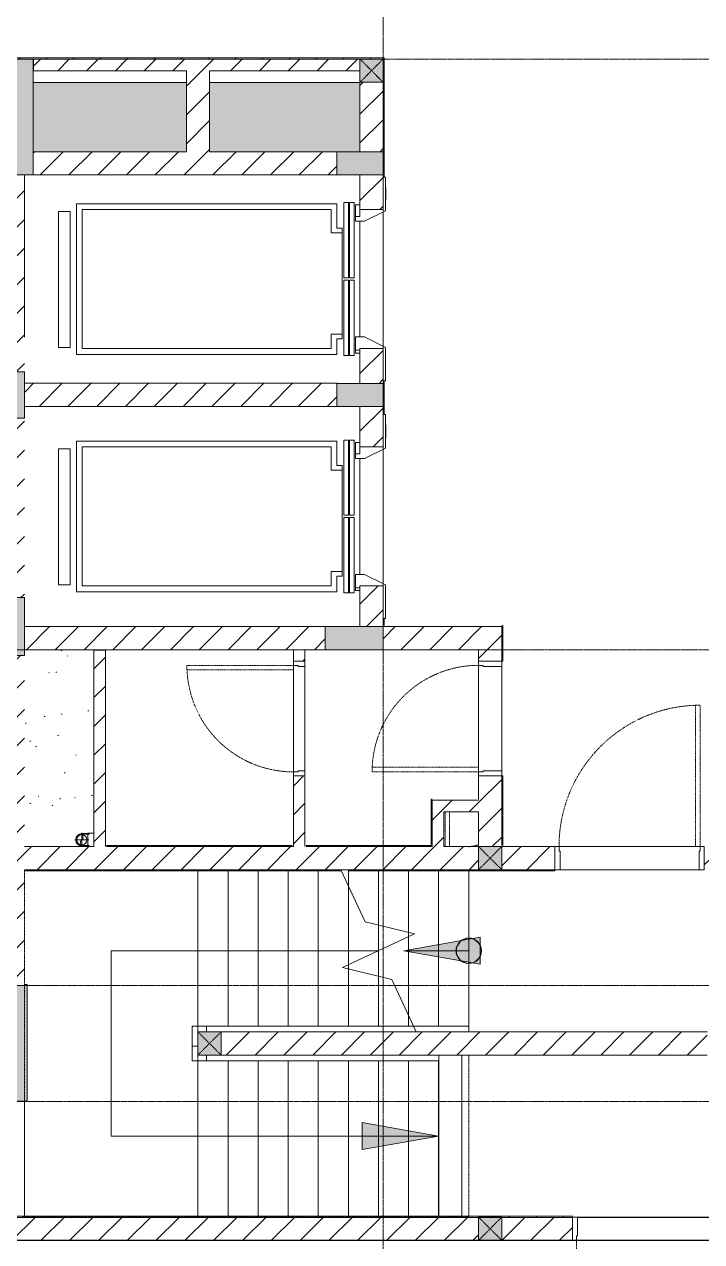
# Model space of a CAD drawing. Header units: millimetres. Extents: x -24439 to 198341, y -52871 to 149926.
# Drawn here: x 77453 to 83305, y 23325 to 33837 of the extents above; entities that cross this region are included whole.
import ezdxf

# ---------------------------------------------------------------- set-up
doc = ezdxf.new("R2010")
doc.units = ezdxf.units.MM
for name, pattern in [('Dash', [6, 3, -3]), ('Grid Line', [22.225, 12.7, -3.175, 3.175, -3.175]), ('IMPORT-CENTER _3_', [10.16, 6.35, -1.27, 1.27, -1.27]), ('NET VAN', [1.06, 0.53, -0.53]), ('Overhead', [3.96875, 2.38125, -1.5875])]:
    doc.linetypes.add(name, pattern=pattern)
for name, color, linetype, lineweight in [('0-1', 7, 'Continuous', 5), ('A-CLNG-PATT', 13, 'Continuous', 9), ('A-DETL-GENF-2', 9, 'NET VAN', 9), ('A-DOOR', 31, 'Continuous', 9), ('A-DOOR-FRAM', 31, 'Continuous', 9), ('A-FLOR-1', 9, 'Continuous', 9), ('A-FLOR-HRAL', 11, 'Continuous', 9), ('A-WALL', 113, 'Continuous', 9), ('A-WALL-3', 113, 'Continuous', 18), ('A-WALL-PATT-3', 111, 'Continuous', 9), ('G-IMPT', 8, 'Continuous', 9), ('G-IMPT-2', 8, 'IMPORT-CENTER _3_', 9), ('I-WALL-3', 2, 'Continuous', 18), ('M-EQPM', 50, 'Continuous', 9), ('S-BEAM-1', 9, 'Continuous', 9), ('S-COLS', 52, 'Continuous', 9), ('S-COLS-1', 254, 'Continuous', 5), ('S-COLS-2', 253, 'Continuous', 18), ('S-COLS-4', 52, 'Continuous', 18), ('S-COLS-5', 52, 'Dash', 9), ('S-COLS-HDLN', 52, 'Dash', 9), ('S-GRID-1', 1, 'Grid Line', 9), ('S-STRS', 31, 'Continuous', 9), ('S-STRS-ANNO', 31, 'Continuous', 9), ('S-STRS-MBND', 31, 'Overhead', 9), ('S-STRS-MBND-1', 31, 'Continuous', 9)]:
    doc.layers.add(name, color=color, linetype=linetype, lineweight=lineweight)
pattern_1 = [(45, (0, 0), (-124.4508, 124.4508), [])]
pattern_2 = [(37.5, (0, 0), (-17.8824, 546.968), [7.376, -424.107, 7.376, -475.204, -461.289]), (37.5, (0, 0), (-17.8824, 546.968), [-914.063, 7.376, -453.913]), (7.5, (0, 0), (502.3874, 801.1234), [7.376, -225.398, 7.376, -381.526, -149.032]), (7.5, (0, 0), (502.3874, 801.1234), [-621.676, 7.376, -141.656]), (327.5, (-349.16, 0), (884.0133, 1.6066), [7.376, -134.559, 7.376, -503.591, -667.095]), (327.5, (-349.16, 0), (884.0133, 1.6066), [-652.902, 7.376, -659.719]), (317.5, (-349.16, 0), (853.3503, 249.1463), [7.376, -63.591, 7.376, -327.591, -383.225]), (317.5, (-349.16, 0), (853.3503, 249.1463), [-405.935, 7.376, -375.849])]
pattern_3 = [(45, (0, 0), (-116.67262, 116.67262), [])]

# ---------------------------------------------------------------- blocks, each defined once
blk = doc.blocks.new('NCV_TKTC_KET CAU_rvt-1-TKCS_MB ĐỊNH VỊ CAO ĐỘ THIẾT KẾ')
at = {"layer": 'S-COLS-1'}
for points in [[(77376, 32537), (77528, 32537), (77528, 33537), (77178, 33537), (77178, 32537)], [(80553, 32537), (80553, 32737), (80153, 32737), (80153, 32537), (80403, 32537)], [(77453, 30437), (77453, 30837), (77253, 30837), (77253, 30437)], [(80403, 30537), (80553, 30537), (80553, 30737), (80153, 30737), (80153, 30537)], [(77253, 28387), (77453, 28387), (77453, 28887), (77253, 28887)], [(80053, 28437), (80553, 28437), (80553, 28637), (80053, 28637)], [(77478, 24537), (77478, 25537), (77078, 25537), (77078, 24537)]]:
    blk.add_hatch(color=256, dxfattribs=at).paths.add_polyline_path(points)
at = {"layer": 'A-FLOR-1'}
for p, q in [((77453, 31137), (77453, 32537)), ((78052, 28437), (78052, 28432)), ((77453, 26537), (77463, 26537)), ((81033, 24887), (81033, 23545)), ((77453, 23545), (77453, 24537))]:
    blk.add_line(p, q, dxfattribs=at)
at = {"layer": 'S-BEAM-1'}
for p, q in [((77533, 33535), (77528, 33535)), ((77528, 33335), (78853, 33335)), ((79053, 33335), (80353, 33335)), ((81233, 23545), (81233, 24937)), ((81033, 24887), (81033, 23545)), ((83428, 23537), (82233, 23537))]:
    blk.add_line(p, q, dxfattribs=at)
at = {"layer": 'S-COLS-2'}
for p, q in [((77528, 33537), (77178, 33537)), ((77528, 32537), (77528, 33537)), ((80153, 32737), (80153, 32537)), ((80553, 32737), (80153, 32737)), ((80553, 32537), (80553, 32737)), ((77178, 32537), (77528, 32537)), ((80153, 32537), (80553, 32537)), ((77453, 30837), (77253, 30837)), ((77453, 30437), (77453, 30837)), ((80153, 30737), (80153, 30537)), ((80553, 30737), (80153, 30737)), ((80553, 30537), (80553, 30737)), ((80153, 30537), (80553, 30537)), ((77253, 30437), (77453, 30437)), ((77453, 28887), (77253, 28887)), ((77453, 28387), (77453, 28887)), ((80053, 28637), (80053, 28437)), ((80553, 28637), (80053, 28637)), ((80553, 28437), (80553, 28637)), ((77253, 28387), (77453, 28387)), ((80053, 28437), (80553, 28437)), ((77478, 25537), (77078, 25537)), ((77478, 24537), (77478, 25537)), ((77078, 24537), (77478, 24537))]:
    blk.add_line(p, q, dxfattribs=at)
blk = doc.blocks.new('FD_02 - FD_03 - FD_03-KY THUAT-900x2200mm-801876-TKCS_MB ĐỊNH VỊ CAO ĐỘ THIẾT KẾ')
at = {"layer": 'A-DETL-GENF-2'}
for p, q in [((460, -100), (420, -100)), ((420, -100), (420, -1020)), ((460, -1020), (460, -100)), ((420, -1020), (460, -1020))]:
    blk.add_line(p, q, dxfattribs=at)
blk.add_arc((460, -100), 920, 180, 267.5081, dxfattribs=at)
at = {"layer": 'A-DOOR-FRAM'}
for p, q in [((-495, 100), (-450, 100)), ((-495, -100), (-495, 100)), ((-450, 100), (-450, -60)), ((450, 100), (495, 100)), ((450, -60), (450, 100)), ((495, 100), (495, -100)), ((-460, -100), (-495, -100)), ((-450, -60), (-460, -60)), ((-460, -60), (-460, -100)), ((460, -60), (450, -60)), ((460, -100), (460, -60)), ((495, -100), (460, -100))]:
    blk.add_line(p, q, dxfattribs=at)
blk = doc.blocks.new('FD_01 - FD_01-1200x2200mm-V1-TKCS_MB ĐỊNH VỊ CAO ĐỘ THIẾT KẾ')
at = {"layer": 'A-DETL-GENF-2'}
for p, q in [((570, 100), (570, 1320)), ((570, 1320), (610, 1320)), ((610, 1320), (610, 100)), ((610, 100), (570, 100))]:
    blk.add_line(p, q, dxfattribs=at)
blk.add_arc((610, 100), 1220, 91.8789, 180, dxfattribs=at)
at = {"layer": 'A-DOOR-FRAM'}
for p, q in [((-610, 100), (-645, 100)), ((-645, 100), (-645, -100)), ((-610, 60), (-610, 100)), ((-600, 60), (-610, 60)), ((-600, -100), (-600, 60)), ((610, 60), (600, 60)), ((600, 60), (600, -100)), ((645, 100), (610, 100)), ((610, 100), (610, 60)), ((645, -100), (645, 100)), ((-645, -100), (-600, -100)), ((600, -100), (645, -100))]:
    blk.add_line(p, q, dxfattribs=at)
blk = doc.blocks.new('Thang may HIEN - Dài x Rộng - 2200x1200-551375-TKCS_MB ĐỊNH VỊ CAO ĐỘ THIẾT KẾ')
at = {"layer": 'A-DOOR'}
for p, q in [((-590, 120), (-880, 120)), ((-880, 120), (-880, 100)), ((-680, 124), (-790, 124)), ((-790, 124), (-790, 120)), ((-680, 120), (-680, 124)), ((-500, -60), (-590, 120)), ((590, 120), (500, -60)), ((880, 120), (590, 120)), ((880, 100), (880, 120)), ((-880, 100), (-600, 100)), ((-600, 100), (-600, -100)), ((600, -100), (600, 100)), ((600, 100), (880, 100)), ((-600, -100), (-640, -100)), ((-640, -100), (-640, -140)), ((-600, -100), (-540, -100)), ((-540, -100), (-540, -140)), ((-500, -140), (-500, -60)), ((500, -60), (500, -140)), ((615, -100), (600, -100)), ((615, -140), (615, -100)), ((640, -100), (615, -100)), ((640, -140), (640, -100)), ((-660, -190), (-660, -150)), ((-660, -150), (-10, -150)), ((-10, -150), (-660, -150)), ((-660, -150), (-660, -190)), ((-10, -190), (-660, -190)), ((-660, -190), (-10, -190)), ((-10, -200), (-660, -200)), ((-660, -200), (-660, -240)), ((-10, -200), (-660, -200)), ((-660, -200), (-660, -240)), ((-640, -140), (-540, -140)), ((-540, -140), (-500, -140)), ((-10, -150), (-10, -190)), ((-10, -190), (-10, -150)), ((-10, -240), (-10, -200)), ((-10, -240), (-10, -200)), ((660, -150), (10, -150)), ((10, -150), (10, -190)), ((10, -150), (10, -190)), ((660, -150), (10, -150)), ((10, -190), (660, -190)), ((10, -190), (660, -190)), ((10, -200), (10, -240)), ((660, -200), (10, -200)), ((10, -200), (10, -240)), ((660, -200), (10, -200)), ((500, -140), (615, -140)), ((615, -140), (640, -140)), ((660, -190), (660, -150)), ((660, -190), (660, -150)), ((660, -240), (660, -200)), ((660, -240), (660, -200)), ((-660, -240), (-10, -240)), ((-660, -240), (-10, -240)), ((-440, -300), (-650, -300)), ((-650, -300), (-650, -2550)), ((-440, -255), (-440, -300)), ((-400, -255), (-440, -255)), ((475, -255), (-400, -255)), ((-400, -350), (-400, -255)), ((10, -240), (660, -240)), ((10, -240), (660, -240)), ((475, -255), (515, -255)), ((475, -350), (475, -255)), ((515, -255), (515, -300)), ((650, -300), (515, -300)), ((650, -2550), (650, -300)), ((-400, -350), (-600, -350)), ((-600, -350), (-600, -2500)), ((600, -350), (475, -350)), ((600, -2500), (600, -350)), ((-600, -2500), (600, -2500)), ((-650, -2550), (650, -2550)), ((591, -2605), (-584, -2605)), ((-584, -2605), (-584, -2705)), ((591, -2705), (591, -2605)), ((-584, -2705), (591, -2705))]:
    blk.add_line(p, q, dxfattribs=at)
blk = doc.blocks.new('FD_01 - FD_01-1200x2200mm-V3-TKCS_MB ĐỊNH VỊ CAO ĐỘ THIẾT KẾ')
at = {"layer": 'A-DETL-GENF-2'}
for p, q in [((610, -100), (570, -100)), ((570, -100), (570, -1320)), ((610, -1320), (610, -100)), ((570, -1320), (610, -1320))]:
    blk.add_line(p, q, dxfattribs=at)
blk.add_arc((610, -100), 1220, 180, 268.1211, dxfattribs=at)
at = {"layer": 'A-DOOR-FRAM'}
for p, q in [((-645, 100), (-600, 100)), ((-600, 100), (-600, -60)), ((600, 100), (645, 100)), ((600, -60), (600, 100)), ((-610, -100), (-645, -100)), ((-600, -60), (-610, -60)), ((-610, -60), (-610, -100)), ((610, -60), (600, -60)), ((610, -100), (610, -60)), ((645, -100), (610, -100))]:
    blk.add_line(p, q, dxfattribs=at)
blk = doc.blocks.new('Top Rail Type - Top Rail_Internal_-702148-TKCS_MB ĐỊNH VỊ CAO ĐỘ THIẾT KẾ')
at = {"layer": 'A-FLOR-HRAL'}
for p, q in [((78902, 25187), (79027, 25187)), ((78902, 25062), (78902, 25187)), ((79027, 25137), (78952, 25137)), ((78952, 25137), (78952, 25062)), ((79027, 25187), (80815, 25187)), ((79027, 25187), (79027, 25137)), ((80839, 25137), (79027, 25137)), ((78902, 25012), (78902, 25062)), ((78952, 25062), (78952, 25012)), ((78902, 25012), (78952, 25012)), ((78902, 24887), (78902, 25012)), ((78952, 25012), (78952, 24937)), ((78952, 24937), (79027, 24937)), ((79027, 24887), (79027, 24937)), ((79027, 24937), (81033, 24937)), ((81033, 24937), (81033, 24887)), ((79027, 24887), (78902, 24887)), ((81033, 24887), (79027, 24887))]:
    blk.add_line(p, q, dxfattribs=at)
blk = doc.blocks.new('Top Rail Type - Top Rail_Internal_-V154-TKCS_MB ĐỊNH VỊ CAO ĐỘ THIẾT KẾ')
at = {"layer": 'A-FLOR-HRAL'}
for p, q in [((78902, 25187), (78902, 25012)), ((79027, 25187), (78902, 25187)), ((78952, 25137), (78952, 25012)), ((79027, 25137), (78952, 25137)), ((80815, 25187), (79027, 25187)), ((80839, 25137), (79027, 25137)), ((78902, 25012), (78902, 24887)), ((78952, 25012), (78952, 24937)), ((78952, 24937), (79027, 24937)), ((79027, 24937), (81033, 24937)), ((81033, 24937), (81033, 24887)), ((78902, 24887), (79027, 24887)), ((79027, 24887), (81033, 24887))]:
    blk.add_line(p, q, dxfattribs=at)
blk = doc.blocks.new('Top Rail Type - Top Rail_Internal_-954446-TKCS_MB ĐỊNH VỊ CAO ĐỘ THIẾT KẾ')
at = {"layer": 'A-FLOR-HRAL'}
for p, q in [((80815, 25187), (80839, 25137)), ((81293, 25187), (80815, 25187)), ((81293, 25137), (80839, 25137)), ((81293, 25137), (81293, 25187))]:
    blk.add_line(p, q, dxfattribs=at)
blk = doc.blocks.new('TKTC_XREF_251221_MB TANG 1 - TKTC_XREF_260130_MB TANG 1_dwg_CUM U_DN100-V180-TKCS_MB ĐỊNH VỊ CAO ĐỘ THIẾT KẾ')
at = {"layer": 'G-IMPT'}
blk.add_hatch(color=256, dxfattribs=at).paths.add_polyline_path([(0, 61), (0, 57), (15, 55), (28, 49), (40, 40), (49, 28), (55, 15), (57, 0), (55, -15), (49, -29), (40, -40), (28, -49), (15, -55), (0, -57), (0, -61), (16, -59), (30, -53), (43, -43), (53, -31), (59, -16), (61, 0), (59, 16), (53, 30), (43, 43), (30, 53), (16, 59)])
for p, q in [((-79, 67), (-79, 63)), ((-77, 67), (-77, 63)), ((-75, 67), (-75, 63)), ((-73, 69), (-73, 61)), ((-67, 68), (-72, 68)), ((-67, 62), (-72, 62)), ((-67, 71), (-67, 73)), ((-65, 69), (0, 69)), ((-79, -63), (-79, -67)), ((-77, -63), (-77, -67)), ((-75, -63), (-75, -67)), ((-73, -61), (-73, -69)), ((-67, -62), (-72, -62)), ((-67, -68), (-72, -68)), ((-65, -69), (0, -69))]:
    blk.add_line(p, q, dxfattribs=at)
at = {"layer": 'G-IMPT', "flags": 128}
for points in [[(-73, 68), (-78, 68), (-78, 62), (-73, 62)], [(-72, 59), (-67, 59), (-67, 71), (-72, 71)], [(-65, 72), (-65, 57), (-67, 57), (-67, 59)], [(-65, 61), (0, 61), (0, 57)], [(-73, -62), (-78, -62), (-78, -68), (-73, -68)], [(-72, -71), (-67, -71), (-67, -59), (-72, -59)], [(-67, -59), (-67, -57), (-65, -57), (-65, -73), (-67, -73), (-67, -71)], [(-65, -61), (0, -61), (0, -57)]]:
    blk.add_lwpolyline(points, dxfattribs=at)
at = {"layer": 'G-IMPT'}
for centre, radius, start, end in [((-78, 67), 0.96, 90, 180), ((-78, 63), 0.96, 180, 270), ((-71, 69), 1.56, 112.6199, 247.3801), ((-68, 65), 4.8, 143.1301, 216.8699), ((-71, 61), 1.56, 112.6199, 247.3801), ((0, 0), 69, 270, 90), ((0, 0), 61, 270, 90), ((0, 0), 57, 270, 90), ((-78, -63), 0.96, 90, 180), ((-78, -67), 0.96, 180, 270), ((-71, -61), 1.56, 112.6199, 247.3801), ((-68, -65), 4.8, 143.1301, 216.8699), ((-71, -69), 1.56, 112.6199, 247.3801)]:
    blk.add_arc(centre, radius, start, end, dxfattribs=at)
blk = doc.blocks.new('TKTC_XREF_251221_MB TANG 1 - TKTC_XREF_260130_MB TANG 1_dwg_$cc-V181-TKCS_MB ĐỊNH VỊ CAO ĐỘ THIẾT KẾ')
at = {"layer": 'G-IMPT'}
blk.add_circle((0, 0), 0.5, dxfattribs=at)
for centre, radius, start, end in [((0, 0), 0.5, 90, 270), ((0.19, 0.25), 0.313, 126.8699, 233.1301), ((-0.19, -0.25), 0.313, 306.8699, 53.1301)]:
    blk.add_arc(centre, radius, start, end, dxfattribs=at)
at = {"layer": 'G-IMPT-2'}
for p, q in [((-0.67, 0), (0.67, 0)), ((0, -0.67), (0, 0.64))]:
    blk.add_line(p, q, dxfattribs=at)
blk = doc.blocks.new('TKTC_XREF_251221_MB TANG 1 - TKTC_XREF_260130_MB TANG 1_dwg_$cc-V188-TKCS_MB ĐỊNH VỊ CAO ĐỘ THIẾT KẾ')
at = {"layer": 'G-IMPT'}
blk.add_circle((0, 0), 0.5, dxfattribs=at)
for centre, radius, start, end in [((0, 0), 0.5, 90, 270), ((0.19, 0.25), 0.313, 126.8699, 233.1301), ((-0.19, -0.25), 0.313, 306.8699, 53.1301)]:
    blk.add_arc(centre, radius, start, end, dxfattribs=at)
at = {"layer": 'G-IMPT-2'}
for p, q in [((-0.67, 0), (0.67, 0)), ((0, -0.67), (0, 0.64))]:
    blk.add_line(p, q, dxfattribs=at)
blk = doc.blocks.new('TKTC_XREF_251221_MB TANG 1 - TKTC_XREF_260130_MB TANG 1_dwg-4202109-TKCS_MB ĐỊNH VỊ CAO ĐỘ THIẾT KẾ')
at = {"layer": 'G-IMPT'}
blk.add_line((-120929, -378008), (-119709, -378008), dxfattribs=at)
at = {"layer": 'G-IMPT', "flags": 128}
blk.add_lwpolyline([(-125149, -374609), (-125149, -374494), (-125099, -374494), (-125099, -374609)], dxfattribs=at)
at = {"extrusion": (0, 0, -1), "xscale": 90.00000000005119, "yscale": 90.00000000005119, "zscale": -90.0000000000512, "rotation": 180.3740267799373}
for name in ['TKTC_XREF_251221_MB TANG 1 - TKTC_XREF_260130_MB TANG 1_dwg_$cc-V181-TKCS_MB ĐỊNH VỊ CAO ĐỘ THIẾT KẾ', 'TKTC_XREF_251221_MB TANG 1 - TKTC_XREF_260130_MB TANG 1_dwg_$cc-V188-TKCS_MB ĐỊNH VỊ CAO ĐỘ THIẾT KẾ']:
    blk.add_blockref(name, (125203, -374552), dxfattribs=at)
at = {"xscale": 0.7894736842105242, "yscale": 0.7894736842105242, "zscale": 0.7894736842105242, "rotation": 179.6259732184666}
blk.add_blockref('TKTC_XREF_251221_MB TANG 1 - TKTC_XREF_260130_MB TANG 1_dwg_CUM U_DN100-V180-TKCS_MB ĐỊNH VỊ CAO ĐỘ THIẾT KẾ', (-125201, -374552), dxfattribs=at)
blk.add_blockref('TKTC_XREF_251221_MB TANG 1 - TKTC_XREF_260130_MB TANG 1_dwg_CUM U_DN100-V180-TKCS_MB ĐỊNH VỊ CAO ĐỘ THIẾT KẾ', (-125201, -374552), dxfattribs=at)
blk = doc.blocks.new('TKTC_XREF_251221_MB TANG 1 - TKTC_XREF_251221_MB TANG 1-2038492-TKCS_MB ĐỊNH VỊ CAO ĐỘ THIẾT KẾ')
blk.add_blockref('TKTC_XREF_251221_MB TANG 1 - TKTC_XREF_260130_MB TANG 1_dwg-4202109-TKCS_MB ĐỊNH VỊ CAO ĐỘ THIẾT KẾ', (169499, 384110))
blk = doc.blocks.new('FD_01 - FD_01-1200x2200mm-V298-TKCS_MB ĐỊNH VỊ CAO ĐỘ THIẾT KẾ')
at = {"layer": 'A-DETL-GENF-2'}
for p, q in [((570, 1000), (570, 1300)), ((610, 1300), (610, 1000))]:
    blk.add_line(p, q, dxfattribs=at)
blk.add_arc((610, 100), 1220, 99.7598, 103.7905, dxfattribs=at)
blk = doc.blocks.new('FD_02 - FD_03 - FD_03-KY THUAT-900x2200mm-801878-TKCS_MB ĐỊNH VỊ CAO ĐỘ THIẾT KẾ')
at = {"layer": 'A-DETL-GENF-2'}
for p, q in [((420, 50), (420, 970)), ((420, 970), (460, 970)), ((460, 970), (460, 50)), ((460, 50), (420, 50))]:
    blk.add_line(p, q, dxfattribs=at)
blk.add_arc((460, 50), 920, 92.4919, 180, dxfattribs=at)
at = {"layer": 'A-DOOR-FRAM'}
for p, q in [((-460, 50), (-495, 50)), ((-495, 50), (-495, -50)), ((-460, 10), (-460, 50)), ((-450, 10), (-460, 10)), ((-450, -50), (-450, 10)), ((460, 10), (450, 10)), ((450, 10), (450, -50)), ((495, 50), (460, 50)), ((460, 50), (460, 10)), ((495, -50), (495, 50)), ((-495, -50), (-450, -50)), ((450, -50), (495, -50))]:
    blk.add_line(p, q, dxfattribs=at)
blk = doc.blocks.new('G1_SOF - BO TRU - 200x200-3050151-TKCS_MB ĐỊNH VỊ CAO ĐỘ THIẾT KẾ')
at = {"layer": 'S-COLS-HDLN'}
for p, q in [((-100, 100), (100, -100)), ((100, 100), (-100, -100))]:
    blk.add_line(p, q, dxfattribs=at)

msp = doc.modelspace()

# ---------------------------------------------------------------- hatches: boundary and pattern name
at = {"layer": 'A-CLNG-PATT'}
h = msp.add_hatch(dxfattribs=at)
h.set_pattern_fill('FP_10', color=256, style=0, pattern_type=2)
h.set_pattern_definition(pattern_2)
h.paths.add_polyline_path([(42402.6, 19718.9), (42402.6, 19718.9), (42402.6, 20145.8)])
h.paths.add_polyline_path([(118502.5, 19718.9), (118502.6, 19718.9), (118502.5, 20145.8)])
h.paths.add_polyline_path([(118602.6, 28736.9), (118602.7, 28737.2), (118602.6, 28737)])
h.paths.add_polyline_path([(80352.6, 32736.9), (80352.6, 33335.3), (79052.6, 33335.3), (79052.6, 32737.4), (80152.6, 32736.9)])
h.paths.add_polyline_path([(77527.6, 32737.4), (78852.6, 32737.4), (78852.6, 33335.3), (77527.6, 33335.3), (77527.6, 32807.9)])
h.paths.add_polyline_path([(104827.6, 43237.7), (104827.6, 43237.7), (104827.6, 43436.9)])
h = msp.add_hatch(dxfattribs=at)
h.set_pattern_fill('FP_5', color=256, style=0, pattern_type=2)
h.set_pattern_definition(pattern_2)
h.paths.add_polyline_path([(77919, 26737.4), (78052.5, 26737.4), (78052.5, 28436.9), (77452.6, 28436.9), (77452.6, 26737.4), (77917.4, 26737.4)])
at = {"layer": 'A-WALL-PATT-3'}
h = msp.add_hatch(dxfattribs=at)
h.set_pattern_fill('FP_8', color=256, style=0, pattern_type=2)
h.set_pattern_definition(pattern_3)
h.paths.add_polyline_path([(80552.6, 33536.9), (80552.6, 33546.9), (70567.6, 33546.9), (70567.6, 33536.9), (80402.5, 33536.9)])
h.paths.add_polyline_path([(60627.6, 33536.9), (67737.6, 33536.9), (67737.6, 33546.9), (60627.6, 33546.9)])
h.paths.add_polyline_path([(58009.5, 33536.9), (59537.6, 33536.9), (59535.4, 33546.9), (57639.5, 33546.9), (57641.2, 33536.9)])
h.paths.add_polyline_path([(69377.6, 33536.9), (69477.6, 33536.9), (69475.4, 33546.9), (68827.6, 33546.9), (68827.6, 33536.9), (68927.6, 33536.9)])
h = msp.add_hatch(dxfattribs=at)
h.set_pattern_fill('FP_1', color=256, style=0, pattern_type=2)
h.set_pattern_definition(pattern_1)
h.paths.add_polyline_path([(77532.6, 33436.9), (80352.6, 33436.9), (80352.6, 33536.9), (77532.6, 33536.9)])
h = msp.add_hatch(dxfattribs=at)
h.set_pattern_fill('FP_8', color=256, style=0, pattern_type=2)
h.set_pattern_definition(pattern_3)
h.paths.add_polyline_path([(80552.6, 28646.9), (80562.6, 28646.9), (80562.6, 28707.4), (80552.6, 28707.4)])
h.paths.add_polyline_path([(80562.6, 30467.4), (80562.6, 30757.4), (80552.6, 30757.4), (80554.6, 30467.4)])
h.paths.add_polyline_path([(80553.2, 32517.4), (80562.6, 32517.4), (80562.6, 33546.9), (80552.6, 33546.9), (80552.6, 32517.4)])
h = msp.add_hatch(dxfattribs=at)
h.set_pattern_fill('FP_1', color=256, style=0, pattern_type=2)
h.set_pattern_definition(pattern_1)
h.paths.add_polyline_path([(78852.6, 32737.4), (79052.6, 32737.4), (79052.6, 33436.9), (78852.6, 33436.9), (78852.6, 32967)])
h = msp.add_hatch(dxfattribs=at)
h.set_pattern_fill('FP_1', color=256, style=0, pattern_type=2)
h.set_pattern_definition(pattern_1)
h.paths.add_polyline_path([(80352.6, 32736.9), (80552.6, 32736.9), (80552.6, 33336.9), (80352.6, 33336.9), (80352.6, 32967)])
h = msp.add_hatch(dxfattribs=at)
h.set_pattern_fill('FP_1', color=256, style=0, pattern_type=2)
h.set_pattern_definition(pattern_1)
h.paths.add_polyline_path([(80152.6, 32537.4), (80152.6, 32737.4), (77527.6, 32737.4), (77527.6, 32537.4), (77981.6, 32537.4)])
h = msp.add_hatch(dxfattribs=at)
h.set_pattern_fill('FP_1', color=256, style=0, pattern_type=2)
h.set_pattern_definition(pattern_1)
h.paths.add_polyline_path([(77252.6, 30836.9), (77452.6, 30836.9), (77452.6, 32536.9), (77252.6, 32536.9), (77252.6, 30994.5)])
h = msp.add_hatch(dxfattribs=at)
h.set_pattern_fill('FP_1', color=256, style=0, pattern_type=2)
h.set_pattern_definition(pattern_1)
h.paths.add_polyline_path([(80402.5, 30736.9), (80552.6, 30736.9), (80552.6, 31037.4), (80352.6, 31037.4), (80352.6, 30736.9)])
h.paths.add_polyline_path([(80552.6, 32237.4), (80552.6, 32536.9), (80352.6, 32536.9), (80352.6, 32237.4), (80402.5, 32237.4)])
h = msp.add_hatch(dxfattribs=at)
h.set_pattern_fill('FP_1', color=256, style=0, pattern_type=2)
h.set_pattern_definition(pattern_1)
h.paths.add_polyline_path([(77981.6, 30537.4), (80152.6, 30537.4), (80152.6, 30737.4), (77452.6, 30737.4), (77452.6, 30537.4)])
h = msp.add_hatch(dxfattribs=at)
h.set_pattern_fill('FP_1', color=256, style=0, pattern_type=2)
h.set_pattern_definition(pattern_1)
h.paths.add_polyline_path([(80352.6, 28636.9), (80552.6, 28636.9), (80552.6, 28987.4), (80352.6, 28987.4), (80352.6, 28947.4)])
h.paths.add_polyline_path([(80352.6, 30187.4), (80552.6, 30187.4), (80552.6, 30536.9), (80352.6, 30536.9), (80352.6, 30227.4)])
h = msp.add_hatch(dxfattribs=at)
h.set_pattern_fill('FP_1', color=256, style=0, pattern_type=2)
h.set_pattern_definition(pattern_1)
h.paths.add_polyline_path([(77252.6, 28886.9), (77452.6, 28886.9), (77452.6, 30436.9), (77252.6, 30436.9)])
h = msp.add_hatch(dxfattribs=at)
h.set_pattern_fill('FP_1', color=256, style=0, pattern_type=2)
h.set_pattern_definition(pattern_1)
h.paths.add_polyline_path([(80052.6, 28436.9), (80052.6, 28636.9), (77452.6, 28636.9), (77452.6, 28436.9), (79877.6, 28436.9)])
h = msp.add_hatch(dxfattribs=at)
h.set_pattern_fill('FP_1', color=256, style=0, pattern_type=2)
h.set_pattern_definition(pattern_1)
h.paths.add_polyline_path([(81577.6, 28436.9), (81577.6, 28636.9), (80552.6, 28636.9), (80552.6, 28436.9), (81377.6, 28436.9)])
h = msp.add_hatch(dxfattribs=at)
h.set_pattern_fill('FP_8', color=256, style=0, pattern_type=2)
h.set_pattern_definition(pattern_3)
h.paths.add_polyline_path([(81587.6, 26747.4), (81587.6, 27346.9), (81577.6, 27346.9), (81577.6, 26747.4)])
h.paths.add_polyline_path([(81587.6, 28336.9), (81587.6, 28646.9), (81577.6, 28646.9), (81577.6, 28336.9)])
h = msp.add_hatch(dxfattribs=at)
h.set_pattern_fill('FP_1', color=256, style=0, pattern_type=2)
h.set_pattern_definition(pattern_1)
h.paths.add_polyline_path([(77252.6, 25536.9), (77452.6, 25536.9), (77452.6, 28386.9), (77252.6, 28386.9), (77252.6, 26063.3)])
h = msp.add_hatch(dxfattribs=at)
h.set_pattern_fill('FP_1', color=256, style=0, pattern_type=2)
h.set_pattern_definition(pattern_1)
h.paths.add_polyline_path([(78052.5, 26737.4), (78152.5, 26737.4), (78152.5, 28431.9), (78052.5, 28431.9), (78052.5, 27049.5)])
h = msp.add_hatch(dxfattribs=at)
h.set_pattern_fill('FP_1', color=256, style=0, pattern_type=2)
h.set_pattern_definition(pattern_1)
h.paths.add_polyline_path([(79777.6, 26737.4), (79877.6, 26737.4), (79877.6, 27346.9), (79777.6, 27346.9), (79777.6, 26747.4)])
h.paths.add_polyline_path([(79817.6, 28336.9), (79877.6, 28336.9), (79877.6, 28436.9), (79777.6, 28436.9), (79777.6, 28336.9)])
h = msp.add_hatch(dxfattribs=at)
h.set_pattern_fill('FP_1', color=256, style=0, pattern_type=2)
h.set_pattern_definition(pattern_1)
h.paths.add_polyline_path([(81377.6, 26737.4), (81577.6, 26737.4), (81577.6, 27346.9), (81377.6, 27346.9), (81377.6, 27036.9)])
h.paths.add_polyline_path([(81377.6, 28336.9), (81577.6, 28336.9), (81577.6, 28436.9), (81377.6, 28436.9)])
h = msp.add_hatch(dxfattribs=at)
h.set_pattern_fill('FP_8', color=256, style=0, pattern_type=2)
h.set_pattern_definition(pattern_3)
h.paths.add_polyline_path([(80967.6, 26747.4), (80977.6, 26747.4), (80977.6, 27146.9), (80967.6, 27146.9), (80967.6, 27049.5)])
h = msp.add_hatch(dxfattribs=at)
h.set_pattern_fill('FP_1', color=256, style=0, pattern_type=2)
h.set_pattern_definition(pattern_1)
h.paths.add_polyline_path([(80977.6, 26737.4), (81077.6, 26737.4), (81077.6, 27136.9), (80977.6, 27136.9), (80977.6, 26747.4)])
h = msp.add_hatch(dxfattribs=at)
h.set_pattern_fill('FP_1', color=256, style=0, pattern_type=2)
h.set_pattern_definition(pattern_1)
h.paths.add_polyline_path([(81077.6, 27036.9), (81377.6, 27036.9), (81377.6, 27136.9), (81077.6, 27136.9), (81077.6, 27049.5)])
h = msp.add_hatch(dxfattribs=at)
h.set_pattern_fill('FP_1', color=256, style=0, pattern_type=2)
h.set_pattern_definition(pattern_1)
h.paths.add_polyline_path([(83377.6, 26537.4), (83377.6, 26737.4), (83327.6, 26737.4), (83327.6, 26537.4), (83367.6, 26537.4)])
h.paths.add_polyline_path([(77462.6, 26537.4), (81377.6, 26537.4), (81377.6, 26737.4), (77452.6, 26737.4), (77452.6, 26537.4)])
h.paths.add_polyline_path([(82037.6, 26537.4), (82037.6, 26737.4), (81577.6, 26737.4), (81577.6, 26537.4), (81612.9, 26537.4)])
h = msp.add_hatch(dxfattribs=at)
h.set_pattern_fill('FP_8', color=256, style=0, pattern_type=2)
h.set_pattern_definition(pattern_3)
h.paths.add_polyline_path([(79777.6, 26737.4), (79777.6, 26747.4), (78162.5, 26747.4), (78162.5, 26737.4), (79192.1, 26737.4)])
h = msp.add_hatch(dxfattribs=at)
h.set_pattern_fill('FP_8', color=256, style=0, pattern_type=2)
h.set_pattern_definition(pattern_3)
h.paths.add_polyline_path([(80977.6, 26737.4), (80977.6, 26747.4), (79887.6, 26747.4), (79887.6, 26737.4), (80402.5, 26737.4)])
h = msp.add_hatch(dxfattribs=at)
h.set_pattern_fill('FP_8', color=256, style=0, pattern_type=2)
h.set_pattern_definition(pattern_3)
h.paths.add_polyline_path([(80402.5, 26527.4), (82037.6, 26527.4), (82037.6, 26537.4), (77462.6, 26537.4), (77462.6, 26527.4), (80190.6, 26527.4), (80186.1, 26536.9), (80252.6, 26534.5), (80252.6, 26527.4)])
h.paths.add_polyline_path([(83367.6, 26527.4), (83367.6, 26537.4), (83327.6, 26537.4), (83329.8, 26527.4)])
h = msp.add_hatch(dxfattribs=at)
h.set_pattern_fill('FP_1', color=256, style=0, pattern_type=2)
h.set_pattern_definition(pattern_1)
h.paths.add_polyline_path([(82823.4, 24937), (83352.6, 24937), (83352.6, 25137), (79152.6, 25137), (79152.6, 24937), (80402.5, 24937)])
h = msp.add_hatch(dxfattribs=at)
h.set_pattern_fill('FP_8', color=256, style=0, pattern_type=2)
h.set_pattern_definition(pattern_3)
h.paths.add_polyline_path([(83527.6, 23535.3), (83527.6, 23545.3), (83477.6, 23545.3), (83477.6, 23535.3)])
h.paths.add_polyline_path([(81377.6, 23535.3), (82187.6, 23535.3), (82187.6, 23545.3), (77302.6, 23545.3), (77302.6, 23535.3), (80402.5, 23535.3)])
h = msp.add_hatch(dxfattribs=at)
h.set_pattern_fill('FP_1', color=256, style=0, pattern_type=2)
h.set_pattern_definition(pattern_1)
h.paths.add_polyline_path([(77302.6, 23336.9), (81377.6, 23336.9), (81377.6, 23535.3), (77302.6, 23535.3)])
h.paths.add_polyline_path([(83527.6, 23336.9), (83527.6, 23535.3), (83477.6, 23535.3), (83477.6, 23336.9)])
h.paths.add_polyline_path([(82187.6, 23336.9), (82187.6, 23535.3), (81577.6, 23535.3), (81577.6, 23336.9)])
at = {"layer": 'S-COLS-1'}
for points in [[(80552.6, 33336.9), (80552.6, 33536.9), (80352.6, 33536.9), (80352.6, 33336.9), (80402.5, 33336.9)], [(81377.6, 26537.4), (81577.6, 26537.4), (81577.6, 26737.4), (81377.6, 26737.4)], [(78952.6, 24936.9), (79152.6, 24936.9), (79152.6, 25136.9), (78952.6, 25136.9), (78952.6, 25077)], [(81377.6, 23336.9), (81577.6, 23336.9), (81577.6, 23536.9), (81377.6, 23535.3)]]:
    msp.add_hatch(color=256, dxfattribs=at).paths.add_polyline_path(points)
at = {"layer": 'S-STRS-ANNO'}
for points in [[(81392.6, 25720.6), (81392.6, 25953.3), (80732.6, 25836.9)], [(81276.9, 25728.1), (81338.3, 25736.9), (81385.1, 25777.5), (81402.6, 25836.9), (81385.1, 25896.4), (81338.3, 25937), (81276.9, 25945.8), (81220.5, 25920.1), (81187, 25867.9), (81187, 25805.9), (81220.5, 25753.8)], [(80372.6, 24120.6), (81032.6, 24236.9), (80372.6, 24353.3)]]:
    msp.add_hatch(color=256, dxfattribs=at).paths.add_polyline_path(points)
h = msp.add_hatch(color=256, dxfattribs=at)
edge = h.paths.add_edge_path()
edge.add_arc((81292.6, 25836.9), 110, 0, 360)

# ---------------------------------------------------------------- linework, layer by layer
at = {"layer": 'A-WALL'}
for p, q in [((80352.6, 33436.9), (80352.6, 33536.9)), ((80552.6, 33336.9), (80352.6, 33336.9)), ((80552.6, 32517.4), (80552.6, 32536.9)), ((80552.6, 32217.4), (80552.6, 31057.4)), ((80352.6, 31137.4), (80352.6, 32137.4)), ((80552.6, 30736.9), (80552.6, 30757.4)), ((80552.6, 30467.4), (80552.6, 30536.9)), ((80352.6, 29087.4), (80352.6, 30087.4)), ((80552.6, 30167.4), (80552.6, 29007.4)), ((80552.6, 28646.9), (80552.6, 28707.4)), ((79777.6, 28436.9), (79777.6, 28336.9)), ((79877.6, 28336.9), (79877.6, 28436.9)), ((80552.6, 28436.9), (81367.6, 28436.9)), ((81377.6, 28436.9), (81377.6, 28336.9)), ((81577.6, 28336.9), (81577.6, 28436.9)), ((79777.6, 27381.9), (79777.6, 28301.9)), ((79877.6, 28291.9), (79877.6, 27391.9)), ((81377.6, 27381.9), (81377.6, 28301.9)), ((81577.6, 28291.9), (81577.6, 27391.9)), ((79777.6, 27346.9), (79777.6, 26737.4)), ((79877.6, 26737.4), (79877.6, 27346.9)), ((81377.6, 27346.9), (81377.6, 27146.9)), ((81577.6, 26747.4), (81577.6, 27346.9)), ((79777.6, 26737.4), (78162.5, 26737.4)), ((80977.6, 26737.4), (79887.6, 26737.4)), ((80977.6, 26737.4), (80977.6, 26747.4)), ((81377.6, 26537.4), (81377.6, 26737.4)), ((82037.6, 26737.4), (81377.6, 26737.4)), ((81577.6, 26737.4), (81577.6, 26537.4)), ((82072.6, 26737.4), (83292.6, 26737.4)), ((77462.6, 26537.4), (81377.6, 26537.4)), ((81577.6, 26537.4), (82037.6, 26537.4)), ((83282.6, 26537.4), (82082.6, 26537.4)), ((77452.6, 25546.9), (77477.6, 25546.9)), ((77477.6, 25546.9), (77477.6, 25536.9)), ((79152.6, 25137), (79152.6, 24937)), ((81377.6, 23535.3), (77302.6, 23535.3)), ((81377.6, 23336.9), (81377.6, 23535.3)), ((82187.6, 23535.3), (81577.6, 23535.3)), ((81577.6, 23535.3), (81577.6, 23336.9)), ((82232.5, 23535.3), (83432.7, 23535.3)), ((83752.6, 23335.3), (77302.6, 23335.3))]:
    msp.add_line(p, q, dxfattribs=at)
at = {"layer": 'A-WALL-3'}
for p, q in [((80352.6, 33536.9), (77532.6, 33536.9)), ((77532.6, 33536.9), (77532.6, 33436.9)), ((77532.6, 33436.9), (78852.6, 33436.9)), ((78852.6, 33436.9), (78852.6, 32737.4)), ((79052.6, 33436.9), (80352.6, 33436.9)), ((79052.6, 32737.4), (79052.6, 33436.9)), ((80352.6, 33336.9), (80352.6, 32736.9)), ((78852.6, 32737.4), (77527.6, 32737.4)), ((77527.6, 32737.4), (77527.6, 32537.4)), ((80152.6, 32737.4), (79052.6, 32737.4)), ((80152.6, 32537.4), (80152.6, 32737.4)), ((80352.6, 32736.9), (80552.6, 32736.9)), ((77527.6, 32537.4), (80152.6, 32537.4)), ((80352.6, 32536.9), (80352.6, 32277.4)), ((80552.6, 32536.9), (80352.6, 32536.9)), ((80352.6, 30997.4), (80352.6, 30736.9)), ((80152.6, 30737.4), (77452.6, 30737.4)), ((77452.6, 30737.4), (77452.6, 30537.4)), ((80152.6, 30537.4), (80152.6, 30737.4)), ((80352.6, 30736.9), (80552.6, 30736.9)), ((77452.6, 30537.4), (80152.6, 30537.4)), ((80352.6, 30536.9), (80352.6, 30227.4)), ((80552.6, 30536.9), (80352.6, 30536.9)), ((80352.6, 28947.4), (80352.6, 28636.9)), ((80052.6, 28636.9), (77452.6, 28636.9)), ((80052.6, 28436.9), (80052.6, 28636.9)), ((80352.6, 28636.9), (80552.6, 28636.9)), ((81577.6, 28636.9), (80552.6, 28636.9)), ((80552.6, 28636.9), (80552.6, 28436.9)), ((81577.6, 28436.9), (81577.6, 28636.9)), ((77452.6, 28436.9), (79777.6, 28436.9)), ((78152.5, 28431.9), (78052.5, 28431.9)), ((78052.5, 28431.9), (78052.5, 26737.4)), ((78152.5, 26737.4), (78152.5, 28431.9)), ((79877.6, 28436.9), (80052.6, 28436.9)), ((80977.6, 27136.9), (80977.6, 26747.4)), ((81377.6, 27136.9), (80977.6, 27136.9)), ((81077.6, 26737.4), (81077.6, 27036.9)), ((81077.6, 27036.9), (81377.6, 27036.9)), ((81377.6, 27036.9), (81377.6, 26737.4)), ((78052.5, 26737.4), (77452.6, 26737.4)), ((81377.6, 26737.4), (81077.6, 26737.4)), ((77452.6, 26537.4), (77462.6, 26537.4)), ((83352.6, 25137), (79152.6, 25137)), ((79152.6, 24937), (83352.6, 24937)), ((82187.6, 23336.9), (82187.6, 23535.3)), ((77302.6, 23336.9), (81377.6, 23336.9)), ((81577.6, 23336.9), (82187.6, 23336.9))]:
    msp.add_line(p, q, dxfattribs=at)
at = {"layer": 'I-WALL-3'}
for p, q in [((80562.6, 33546.9), (70567.6, 33546.9)), ((77177.6, 33536.9), (80552.6, 33536.9)), ((80552.6, 33536.9), (80552.6, 32536.9)), ((80562.6, 32517.4), (80562.6, 33546.9)), ((80552.6, 30736.9), (80552.6, 30536.9)), ((80562.6, 30467.4), (80562.6, 30757.4)), ((80562.6, 28646.9), (80562.6, 28707.4)), ((81587.6, 28646.9), (81577.6, 28646.9)), ((81587.6, 28336.9), (81587.6, 28646.9)), ((81577.6, 28336.9), (81587.6, 28336.9)), ((81587.6, 27346.9), (81577.6, 27346.9)), ((81587.6, 26747.4), (81587.6, 27346.9)), ((80977.6, 27146.9), (80967.6, 27146.9)), ((80967.6, 27146.9), (80967.6, 26747.4)), ((79767.6, 26747.4), (78162.5, 26747.4)), ((80967.6, 26747.4), (79887.6, 26747.4)), ((77462.6, 26527.4), (80190.6, 26527.4)), ((80252.6, 26527.4), (82037.6, 26527.4)), ((81577.6, 26537.4), (81377.6, 26537.4)), ((82037.6, 26527.4), (82037.6, 26537.4)), ((82187.6, 23545.3), (77302.6, 23545.3)), ((81377.6, 23535.3), (81577.6, 23535.3)), ((82187.6, 23535.3), (82187.6, 23545.3))]:
    msp.add_line(p, q, dxfattribs=at)
at = {"layer": 'S-COLS'}
for p, q in [((80352.6, 33536.9), (80352.6, 33436.9)), ((80352.6, 33336.9), (80552.6, 33336.9)), ((81577.6, 26737.4), (81377.6, 26737.4)), ((81377.6, 26737.4), (81377.6, 26537.4)), ((81577.6, 26537.4), (81577.6, 26737.4)), ((79152.6, 24936.9), (79152.6, 25136.9)), ((81377.6, 23535.3), (81377.6, 23336.9)), ((81577.6, 23336.9), (81577.6, 23535.3))]:
    msp.add_line(p, q, dxfattribs=at)
at = {"layer": 'S-COLS-4'}
for p, q in [((80552.6, 33536.9), (80352.6, 33536.9)), ((80552.6, 33336.9), (80552.6, 33536.9)), ((80352.6, 33436.9), (80352.6, 33336.9)), ((81377.6, 26537.4), (81577.6, 26537.4)), ((79152.6, 25136.9), (78952.6, 25136.9)), ((78952.6, 25136.9), (78952.6, 24936.9)), ((78952.6, 24936.9), (79152.6, 24936.9)), ((81577.6, 23536.9), (81377.6, 23536.9)), ((81377.6, 23536.9), (81377.6, 23535.3)), ((81577.6, 23535.3), (81577.6, 23536.9)), ((81377.6, 23336.9), (81577.6, 23336.9))]:
    msp.add_line(p, q, dxfattribs=at)
at = {"layer": 'S-GRID-1'}
for p, q in [((80552.6, 20960.6), (80552.6, 80482.7)), ((131551.8, 33536.9), (29351.8, 33536.9)), ((131551.8, 28436.9), (29351.8, 28436.9)), ((128757.8, 25536.9), (32145.8, 25536.9)), ((131551.8, 24536.9), (29351.8, 24536.9))]:
    msp.add_line(p, q, dxfattribs=at)
at = {"layer": 'S-STRS'}
for p, q in [((78952.6, 25187.3), (78952.6, 26527.4)), ((79212.6, 25187.3), (79212.6, 26527.4)), ((79472.6, 25187.3), (79472.6, 26527.4)), ((79732.6, 25187.3), (79732.6, 26527.4)), ((79992.6, 25187.3), (79992.6, 26527.4)), ((80252.6, 26536.9), (80186.1, 26536.9)), ((80252.6, 26394.5), (80252.6, 26536.9)), ((80512.6, 26057.9), (80512.6, 26527.4)), ((80772.6, 25994.7), (80772.6, 26527.4)), ((81032.6, 25187.3), (81032.6, 26527.4)), ((81292.6, 25187.3), (81292.6, 26527.4)), ((80252.6, 25715.7), (80252.6, 26394.5)), ((80512.6, 25836.9), (80512.6, 26057.9)), ((80772.6, 25958.2), (80772.6, 25994.7)), ((80772.6, 25279.4), (80772.6, 25958.2)), ((80512.6, 25615.9), (80512.6, 25836.9)), ((80252.6, 25679.1), (80252.6, 25715.7)), ((80252.6, 25187.3), (80252.6, 25679.1)), ((80512.6, 25187.3), (80512.6, 25615.9)), ((80772.6, 25187.3), (80772.6, 25279.4)), ((79152.6, 24936.9), (79212.6, 24936.9)), ((79212.6, 24936.9), (79472.6, 24936.9)), ((79472.6, 24936.9), (79732.6, 24936.9)), ((79732.6, 24936.9), (79992.6, 24936.9)), ((79992.6, 24936.9), (80252.6, 24936.9)), ((80252.6, 24936.9), (80512.6, 24936.9)), ((80512.6, 24936.9), (80772.6, 24936.9)), ((80772.6, 24936.9), (81032.6, 24936.9)), ((78952.6, 24886.5), (78952.6, 23545.3)), ((79212.6, 24886.5), (79212.6, 23545.3)), ((79472.6, 24886.5), (79472.6, 23545.3)), ((79732.6, 24886.5), (79732.6, 23545.3)), ((79992.6, 24886.5), (79992.6, 23545.3)), ((80252.6, 24886.5), (80252.6, 23545.3)), ((80512.6, 24886.5), (80512.6, 23545.3)), ((80772.6, 24886.5), (80772.6, 23545.3)), ((81032.6, 24886.5), (81032.6, 23545.3))]:
    msp.add_line(p, q, dxfattribs=at)
at = {"layer": 'S-STRS-ANNO'}
for p, q in [((81392.6, 25953.3), (80732.6, 25836.9)), ((81220.5, 25920.1), (81187, 25867.9)), ((81187, 25867.9), (81187, 25805.9)), ((81276.9, 25945.8), (81220.5, 25920.1)), ((81338.3, 25937), (81276.9, 25945.8)), ((81385.1, 25896.4), (81338.3, 25937)), ((81402.6, 25836.9), (81385.1, 25896.4)), ((81392.6, 25720.6), (81392.6, 25953.3)), ((78202.6, 25836.9), (78202.6, 24236.9)), ((78952.6, 25836.9), (78202.6, 25836.9)), ((79212.6, 25836.9), (78952.6, 25836.9)), ((79472.6, 25836.9), (79212.6, 25836.9)), ((79732.6, 25836.9), (79472.6, 25836.9)), ((79992.6, 25836.9), (79732.6, 25836.9)), ((80252.6, 25836.9), (79992.6, 25836.9)), ((80512.6, 25836.9), (80252.6, 25836.9)), ((80772.6, 25836.9), (80732.6, 25836.9)), ((80732.6, 25836.9), (81392.6, 25720.6)), ((81032.6, 25836.9), (80772.6, 25836.9)), ((81292.6, 25836.9), (81032.6, 25836.9)), ((81187, 25805.9), (81220.5, 25753.8)), ((81220.5, 25753.8), (81276.9, 25728.1)), ((81338.3, 25736.9), (81385.1, 25777.5)), ((81385.1, 25777.5), (81402.6, 25836.9)), ((81276.9, 25728.1), (81338.3, 25736.9)), ((81032.6, 24236.9), (80372.6, 24353.3)), ((80372.6, 24353.3), (80372.6, 24120.6)), ((78202.6, 24236.9), (78952.6, 24236.9)), ((78952.6, 24236.9), (79212.6, 24236.9)), ((79212.6, 24236.9), (79472.6, 24236.9)), ((79472.6, 24236.9), (79732.6, 24236.9)), ((79732.6, 24236.9), (79992.6, 24236.9)), ((79992.6, 24236.9), (80252.6, 24236.9)), ((80252.6, 24236.9), (80512.6, 24236.9)), ((80372.6, 24120.6), (81032.6, 24236.9)), ((80512.6, 24236.9), (80772.6, 24236.9)), ((80772.6, 24236.9), (81032.6, 24236.9))]:
    msp.add_line(p, q, dxfattribs=at)
msp.add_circle((81292.6, 25836.9), 110, dxfattribs=at)
at = {"layer": 'S-STRS-MBND'}
for p, q in [((77452.6, 26536.9), (77452.6, 23536.9)), ((78952.6, 26536.9), (77452.6, 26536.9)), ((78952.6, 25136.9), (78952.6, 26536.9)), ((80186.1, 26536.9), (78952.6, 26536.9)), ((78952.6, 24936.9), (78952.6, 25136.9)), ((80482, 25136.9), (78952.6, 25136.9)), ((78952.6, 24936.9), (78952.6, 23536.9)), ((78952.6, 24936.9), (81292.6, 24936.9)), ((81292.6, 24936.9), (81292.6, 23536.9)), ((77452.6, 23536.9), (78952.6, 23536.9)), ((78952.6, 23536.9), (81292.6, 23536.9))]:
    msp.add_line(p, q, dxfattribs=at)
at = {"layer": 'S-STRS-MBND-1'}
for p, q in [((80186.1, 26536.9), (80396.3, 26086.2)), ((80396.3, 26086.2), (80824.1, 25982.2)), ((80824.1, 25982.2), (80201, 25691.7)), ((80201, 25691.7), (80628.8, 25587.7)), ((80628.8, 25587.7), (80839, 25136.9))]:
    msp.add_line(p, q, dxfattribs=at)

# ---------------------------------------------------------------- block references
at = {"layer": '0-1'}
msp.add_blockref('NCV_TKTC_KET CAU_rvt-1-TKCS_MB ĐỊNH VỊ CAO ĐỘ THIẾT KẾ', (0, 0), dxfattribs=at)
at = {"layer": 'A-DOOR'}
for name, p, rotation in [('Thang may HIEN - Dài x Rộng - 2200x1200-551375-TKCS_MB ĐỊNH VỊ CAO ĐỘ THIẾT KẾ', (80452.6, 31637.4), 270), ('Thang may HIEN - Dài x Rộng - 2200x1200-551375-TKCS_MB ĐỊNH VỊ CAO ĐỘ THIẾT KẾ', (80452.6, 29587.4), 270), ('FD_02 - FD_03 - FD_03-KY THUAT-900x2200mm-801878-TKCS_MB ĐỊNH VỊ CAO ĐỘ THIẾT KẾ', (79827.6, 27841.9), 90), ('FD_02 - FD_03 - FD_03-KY THUAT-900x2200mm-801876-TKCS_MB ĐỊNH VỊ CAO ĐỘ THIẾT KẾ', (81477.6, 27841.9), 270), ('FD_01 - FD_01-1200x2200mm-V298-TKCS_MB ĐỊNH VỊ CAO ĐỘ THIẾT KẾ', (81697.6, 28036.9), 180)]:
    msp.add_blockref(name, p, dxfattribs=dict(at, rotation=rotation))
for name, p in [('FD_01 - FD_01-1200x2200mm-V1-TKCS_MB ĐỊNH VỊ CAO ĐỘ THIẾT KẾ', (82682.6, 26637.4)), ('FD_01 - FD_01-1200x2200mm-V3-TKCS_MB ĐỊNH VỊ CAO ĐỘ THIẾT KẾ', (82832.6, 23436.9))]:
    msp.add_blockref(name, p, dxfattribs=at)
at = {"layer": 'A-FLOR-HRAL'}
for name in ['Top Rail Type - Top Rail_Internal_-702148-TKCS_MB ĐỊNH VỊ CAO ĐỘ THIẾT KẾ', 'Top Rail Type - Top Rail_Internal_-V154-TKCS_MB ĐỊNH VỊ CAO ĐỘ THIẾT KẾ', 'Top Rail Type - Top Rail_Internal_-954446-TKCS_MB ĐỊNH VỊ CAO ĐỘ THIẾT KẾ']:
    msp.add_blockref(name, (0, 0), dxfattribs=at)
at = {"layer": 'M-EQPM'}
msp.add_blockref('TKTC_XREF_251221_MB TANG 1 - TKTC_XREF_251221_MB TANG 1-2038492-TKCS_MB ĐỊNH VỊ CAO ĐỘ THIẾT KẾ', (33652.6, 17236.9), dxfattribs=at)
at = {"layer": 'S-COLS-5'}
for p in [(80452.6, 33436.9), (81477.6, 26637.4), (79052.6, 25036.9), (81477.6, 23436.9)]:
    msp.add_blockref('G1_SOF - BO TRU - 200x200-3050151-TKCS_MB ĐỊNH VỊ CAO ĐỘ THIẾT KẾ', p, dxfattribs=at)

doc.saveas('drawing.dxf')
